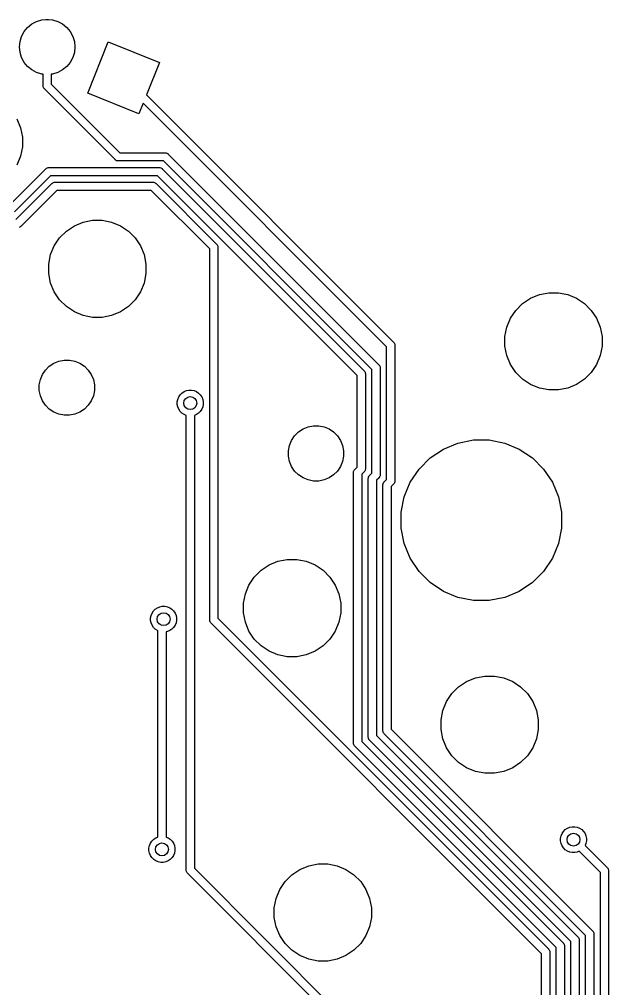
# Model space of a CAD drawing. Extents: x 0.3 to 11, y -13.3 to 4.6.
# Drawn here: x 4.316 to 5.032, y -2.408 to -1.231 of the extents above; entities that cross this region are included whole.
import ezdxf

# ---------------------------------------------------------------- set-up
doc = ezdxf.new("R2010")
doc.units = 0
doc.header["$MEASUREMENT"] = 0
doc.layers.add('BLACK', color=7, linetype='CONTINUOUS')

msp = doc.modelspace()

# ---------------------------------------------------------------- linework, layer by layer
at = {"layer": 'BLACK', "linetype": 'CONTINUOUS'}
for p, q in [((4.33127, -1.23668), (4.33709, -1.23358)), ((4.33709, -1.23358), (4.3434, -1.23166)), ((4.3434, -1.23166), (4.34831, -1.23118)), ((4.34831, -1.23118), (4.3516, -1.23118)), ((4.3516, -1.23118), (4.35652, -1.23166)), ((4.35652, -1.23166), (4.36282, -1.23358)), ((4.36282, -1.23358), (4.36864, -1.23668)), ((4.31889, -1.25178), (4.322, -1.24596)), ((4.322, -1.24596), (4.32618, -1.24087)), ((4.32618, -1.24087), (4.33127, -1.23668)), ((4.36864, -1.23668), (4.37373, -1.24087)), ((4.37373, -1.24087), (4.37792, -1.24596)), ((4.37792, -1.24596), (4.38102, -1.25178)), ((4.31633, -1.26464), (4.31698, -1.25808)), ((4.31698, -1.25808), (4.31889, -1.25178)), ((4.38102, -1.25178), (4.38294, -1.25808)), ((4.38294, -1.25808), (4.38358, -1.26464)), ((4.39911, -1.3206), (4.42418, -1.25854)), ((4.42418, -1.25854), (4.48624, -1.28361)), ((4.31698, -1.2712), (4.31633, -1.26464)), ((4.38358, -1.26464), (4.38294, -1.2712)), ((4.31889, -1.27751), (4.31698, -1.2712)), ((4.322, -1.28333), (4.31889, -1.27751)), ((4.38102, -1.27751), (4.37792, -1.28333)), ((4.38294, -1.2712), (4.38102, -1.27751)), ((4.32618, -1.28842), (4.322, -1.28333)), ((4.33127, -1.2926), (4.32618, -1.28842)), ((4.33709, -1.29571), (4.33127, -1.2926)), ((4.36864, -1.2926), (4.36282, -1.29571)), ((4.37373, -1.28842), (4.36864, -1.2926)), ((4.37792, -1.28333), (4.37373, -1.28842)), ((4.48624, -1.28361), (4.47042, -1.32277)), ((4.3434, -1.29762), (4.33709, -1.29571)), ((4.34496, -1.29778), (4.3434, -1.29762)), ((4.34496, -1.31172), (4.34496, -1.29778)), ((4.35652, -1.29762), (4.35496, -1.29778)), ((4.35496, -1.29778), (4.35496, -1.3099)), ((4.36282, -1.29571), (4.35652, -1.29762)), ((4.34493, -1.31197), (4.34496, -1.31172)), ((4.34496, -1.31221), (4.34493, -1.31197)), ((4.34503, -1.31295), (4.34496, -1.31221)), ((4.34531, -1.31389), (4.34503, -1.31295)), ((4.34578, -1.31476), (4.34531, -1.31389)), ((4.3464, -1.31552), (4.34578, -1.31476)), ((4.34659, -1.31568), (4.3464, -1.31552)), ((4.43239, -1.40147), (4.34659, -1.31568)), ((4.35496, -1.3099), (4.43817, -1.39311)), ((4.46117, -1.34567), (4.39911, -1.3206)), ((4.47042, -1.32277), (4.47487, -1.32723)), ((4.47487, -1.32723), (4.47487, -1.32723)), ((4.47487, -1.32723), (4.77061, -1.62297)), ((4.46635, -1.33285), (4.46117, -1.34567)), ((4.4678, -1.3343), (4.46635, -1.33285)), ((4.76224, -1.62875), (4.4678, -1.3343)), ((4.4678, -1.3343), (4.4678, -1.3343)), ((4.31317, -1.35206), (4.31762, -1.36281)), ((4.31762, -1.36281), (4.31989, -1.37422)), ((4.31989, -1.37422), (4.31989, -1.38585)), ((4.31989, -1.38585), (4.31762, -1.39726)), ((4.31762, -1.39726), (4.31317, -1.40801)), ((4.43817, -1.39311), (4.49306, -1.39311)), ((4.49306, -1.39311), (4.4933, -1.39309)), ((4.4933, -1.39309), (4.49355, -1.39311)), ((4.49355, -1.39311), (4.49428, -1.39318)), ((4.49428, -1.39318), (4.49523, -1.39347)), ((4.49523, -1.39347), (4.49609, -1.39393)), ((4.49609, -1.39393), (4.49686, -1.39456)), ((4.49686, -1.39456), (4.49701, -1.39475)), ((4.49701, -1.39475), (4.75273, -1.65047)), ((4.34849, -1.41243), (4.34925, -1.41181)), ((4.34925, -1.41181), (4.35012, -1.41134)), ((4.35012, -1.41134), (4.35106, -1.41106)), ((4.35106, -1.41106), (4.35204, -1.41096)), ((4.35204, -1.41096), (4.35229, -1.41098)), ((4.35229, -1.41098), (4.48565, -1.41098)), ((4.43254, -1.40166), (4.43239, -1.40147)), ((4.4333, -1.40229), (4.43254, -1.40166)), ((4.43417, -1.40275), (4.4333, -1.40229)), ((4.43512, -1.40304), (4.43417, -1.40275)), ((4.4361, -1.40313), (4.43512, -1.40304)), ((4.43634, -1.40311), (4.4361, -1.40313)), ((4.49123, -1.40311), (4.43634, -1.40311)), ((4.48565, -1.41098), (4.4859, -1.41096)), ((4.4859, -1.41096), (4.48615, -1.41098)), ((4.48615, -1.41098), (4.48688, -1.41106)), ((4.48688, -1.41106), (4.48782, -1.41134)), ((4.48782, -1.41134), (4.48869, -1.41181)), ((4.48869, -1.41181), (4.48945, -1.41243)), ((4.74437, -1.65625), (4.49123, -1.40311)), ((4.30454, -1.45642), (4.34834, -1.41262)), ((4.35412, -1.42098), (4.31032, -1.46478)), ((4.34834, -1.41262), (4.34849, -1.41243)), ((4.48383, -1.42098), (4.35412, -1.42098)), ((4.7265, -1.66365), (4.48383, -1.42098)), ((4.48945, -1.41243), (4.48961, -1.41262)), ((4.48961, -1.41262), (4.73486, -1.65787)), ((4.31194, -1.47429), (4.35574, -1.4305)), ((4.35574, -1.4305), (4.3559, -1.43031)), ((4.3559, -1.43031), (4.35666, -1.42968)), ((4.35666, -1.42968), (4.35753, -1.42922)), ((4.35753, -1.42922), (4.35847, -1.42893)), ((4.35847, -1.42893), (4.3592, -1.42886)), ((4.3592, -1.42886), (4.35945, -1.42883)), ((4.35945, -1.42883), (4.35969, -1.42886)), ((4.35969, -1.42886), (4.47825, -1.42886)), ((4.47825, -1.42886), (4.4785, -1.42883)), ((4.4785, -1.42883), (4.47874, -1.42886)), ((4.47874, -1.42886), (4.47948, -1.42893)), ((4.47948, -1.42893), (4.48042, -1.42922)), ((4.48042, -1.42922), (4.48129, -1.42968)), ((4.48129, -1.42968), (4.48205, -1.43031)), ((4.48205, -1.43031), (4.48221, -1.4305)), ((4.48221, -1.4305), (4.55572, -1.50402)), ((4.36152, -1.43886), (4.31772, -1.48265)), ((4.47642, -1.43886), (4.36152, -1.43886)), ((4.54736, -1.5098), (4.47642, -1.43886)), ((4.31757, -1.48284), (4.31681, -1.48347)), ((4.31772, -1.48265), (4.31757, -1.48284)), ((4.37326, -1.48821), (4.38293, -1.48175)), ((4.38293, -1.48175), (4.39368, -1.4773)), ((4.39368, -1.4773), (4.40509, -1.47503)), ((4.40509, -1.47503), (4.41672, -1.47503)), ((4.41672, -1.47503), (4.42813, -1.4773)), ((4.42813, -1.4773), (4.43888, -1.48175)), ((4.43888, -1.48175), (4.44855, -1.48821)), ((4.31681, -1.48347), (4.31594, -1.48393)), ((4.36503, -1.49644), (4.37326, -1.48821)), ((4.44855, -1.48821), (4.45678, -1.49644)), ((4.35412, -1.51686), (4.35857, -1.50611)), ((4.35857, -1.50611), (4.36503, -1.49644)), ((4.45678, -1.49644), (4.46324, -1.50611)), ((4.46324, -1.50611), (4.46769, -1.51686)), ((4.55572, -1.50402), (4.55591, -1.50417)), ((4.55591, -1.50417), (4.55654, -1.50493)), ((4.55654, -1.50493), (4.557, -1.5058)), ((4.557, -1.5058), (4.55729, -1.50674)), ((4.35185, -1.52826), (4.35412, -1.51686)), ((4.46769, -1.51686), (4.46996, -1.52826)), ((4.54736, -1.96023), (4.54736, -1.5098)), ((4.55729, -1.50674), (4.55739, -1.50772)), ((4.55739, -1.50772), (4.55736, -1.50797)), ((4.55736, -1.50797), (4.55736, -1.95841)), ((4.35185, -1.5399), (4.35185, -1.52826)), ((4.46996, -1.52826), (4.46996, -1.5399)), ((4.35412, -1.55131), (4.35185, -1.5399)), ((4.46996, -1.5399), (4.46769, -1.55131)), ((4.35857, -1.56205), (4.35412, -1.55131)), ((4.46769, -1.55131), (4.46324, -1.56205)), ((4.36503, -1.57173), (4.35857, -1.56205)), ((4.46324, -1.56205), (4.45678, -1.57173)), ((4.9479, -1.56534), (4.95931, -1.56307)), ((4.95931, -1.56307), (4.97095, -1.56307)), ((4.97095, -1.56307), (4.98236, -1.56534)), ((4.37326, -1.57995), (4.36503, -1.57173)), ((4.45678, -1.57173), (4.44855, -1.57995)), ((4.91926, -1.58448), (4.92748, -1.57625)), ((4.92748, -1.57625), (4.93716, -1.56979)), ((4.93716, -1.56979), (4.9479, -1.56534)), ((4.98236, -1.56534), (4.9931, -1.56979)), ((4.9931, -1.56979), (5.00278, -1.57625)), ((5.00278, -1.57625), (5.011, -1.58448)), ((4.38293, -1.58641), (4.37326, -1.57995)), ((4.39368, -1.59087), (4.38293, -1.58641)), ((4.43888, -1.58641), (4.42813, -1.59087)), ((4.44855, -1.57995), (4.43888, -1.58641)), ((4.9128, -1.59415), (4.91926, -1.58448)), ((5.011, -1.58448), (5.01746, -1.59415)), ((4.40509, -1.59314), (4.39368, -1.59087)), ((4.41672, -1.59314), (4.40509, -1.59314)), ((4.42813, -1.59087), (4.41672, -1.59314)), ((4.90834, -1.6049), (4.9128, -1.59415)), ((5.01746, -1.59415), (5.02192, -1.6049)), ((4.90607, -1.61631), (4.90834, -1.6049)), ((5.02192, -1.6049), (5.02419, -1.61631)), ((4.77061, -1.62297), (4.7708, -1.62312)), ((4.7708, -1.62312), (4.77142, -1.62388)), ((4.77142, -1.62388), (4.77189, -1.62475)), ((4.90607, -1.62794), (4.90607, -1.61631)), ((5.02419, -1.61631), (5.02419, -1.62794)), ((4.76224, -1.78974), (4.76224, -1.62875)), ((4.77189, -1.62475), (4.77217, -1.62569)), ((4.77217, -1.62569), (4.77224, -1.62643)), ((4.77224, -1.62643), (4.77227, -1.62667)), ((4.77227, -1.62667), (4.77224, -1.62692)), ((4.77224, -1.62692), (4.77224, -1.79156)), ((4.90834, -1.63935), (4.90607, -1.62794)), ((5.02419, -1.62794), (5.02192, -1.63935)), ((4.35798, -1.64866), (4.36408, -1.64613)), ((4.36408, -1.64613), (4.37055, -1.64484)), ((4.37055, -1.64484), (4.37715, -1.64484)), ((4.37715, -1.64484), (4.38362, -1.64613)), ((4.38362, -1.64613), (4.38972, -1.64866)), ((4.9128, -1.6501), (4.90834, -1.63935)), ((5.02192, -1.63935), (5.01746, -1.6501)), ((4.34416, -1.66247), (4.34783, -1.65699)), ((4.34783, -1.65699), (4.3525, -1.65232)), ((4.3525, -1.65232), (4.35798, -1.64866)), ((4.38972, -1.64866), (4.39521, -1.65232)), ((4.39521, -1.65232), (4.39987, -1.65699)), ((4.39987, -1.65699), (4.40354, -1.66247)), ((4.73486, -1.65787), (4.73505, -1.65803)), ((4.73505, -1.65803), (4.73567, -1.65879)), ((4.73567, -1.65879), (4.73614, -1.65966)), ((4.74437, -1.78234), (4.74437, -1.65625)), ((4.75273, -1.65047), (4.75292, -1.65062)), ((4.75292, -1.65062), (4.75308, -1.65081)), ((4.75308, -1.65081), (4.75308, -1.65081)), ((4.75308, -1.65081), (4.75355, -1.65138)), ((4.75355, -1.65138), (4.75401, -1.65225)), ((4.75401, -1.65225), (4.7543, -1.6532)), ((4.7543, -1.6532), (4.75439, -1.65418)), ((4.75439, -1.65418), (4.75437, -1.65442)), ((4.75437, -1.65442), (4.75437, -1.78416)), ((4.91926, -1.65977), (4.9128, -1.6501)), ((5.01746, -1.6501), (5.011, -1.65977)), ((4.34035, -1.67504), (4.34164, -1.66857)), ((4.34164, -1.66857), (4.34416, -1.66247)), ((4.40354, -1.66247), (4.40606, -1.66857)), ((4.40606, -1.66857), (4.40735, -1.67504)), ((4.7265, -1.77493), (4.7265, -1.66365)), ((4.73614, -1.65966), (4.73642, -1.6606)), ((4.73642, -1.6606), (4.7365, -1.66133)), ((4.7365, -1.66133), (4.73652, -1.66158)), ((4.73652, -1.66158), (4.7365, -1.66183)), ((4.7365, -1.66183), (4.7365, -1.77676)), ((4.92748, -1.668), (4.91926, -1.65977)), ((4.93716, -1.67446), (4.92748, -1.668)), ((5.00278, -1.668), (4.9931, -1.67446)), ((5.011, -1.65977), (5.00278, -1.668)), ((4.34035, -1.68164), (4.34035, -1.67504)), ((4.34164, -1.68811), (4.34035, -1.68164)), ((4.40735, -1.68164), (4.40606, -1.68811)), ((4.40735, -1.67504), (4.40735, -1.68164)), ((4.51628, -1.68318), (4.51915, -1.682)), ((4.51915, -1.682), (4.52219, -1.68139)), ((4.52219, -1.68139), (4.52529, -1.68139)), ((4.52529, -1.68139), (4.52833, -1.682)), ((4.52833, -1.682), (4.5312, -1.68318)), ((4.9479, -1.67891), (4.93716, -1.67446)), ((4.95931, -1.68118), (4.9479, -1.67891)), ((4.97095, -1.68118), (4.95931, -1.68118)), ((4.98236, -1.67891), (4.97095, -1.68118)), ((4.9931, -1.67446), (4.98236, -1.67891)), ((4.34416, -1.69421), (4.34164, -1.68811)), ((4.34783, -1.6997), (4.34416, -1.69421)), ((4.40354, -1.69421), (4.39987, -1.6997)), ((4.40606, -1.68811), (4.40354, -1.69421)), ((4.50799, -1.69559), (4.5086, -1.69254)), ((4.5086, -1.69254), (4.50978, -1.68968)), ((4.50978, -1.68968), (4.51151, -1.6871)), ((4.51151, -1.6871), (4.5137, -1.68491)), ((4.5137, -1.68491), (4.51628, -1.68318)), ((4.5312, -1.68318), (4.53378, -1.68491)), ((4.53378, -1.68491), (4.53597, -1.6871)), ((4.53597, -1.6871), (4.5377, -1.68968)), ((4.5377, -1.68968), (4.53888, -1.69254)), ((4.53888, -1.69254), (4.53949, -1.69559)), ((4.3525, -1.70436), (4.34783, -1.6997)), ((4.35798, -1.70803), (4.3525, -1.70436)), ((4.39521, -1.70436), (4.38972, -1.70803)), ((4.39987, -1.6997), (4.39521, -1.70436)), ((4.50799, -1.69869), (4.50799, -1.69559)), ((4.5086, -1.70173), (4.50799, -1.69869)), ((4.50978, -1.7046), (4.5086, -1.70173)), ((4.51151, -1.70718), (4.50978, -1.7046)), ((4.5377, -1.7046), (4.53597, -1.70718)), ((4.53888, -1.70173), (4.5377, -1.7046)), ((4.53949, -1.69869), (4.53888, -1.70173)), ((4.53949, -1.69559), (4.53949, -1.69869)), ((4.36408, -1.71056), (4.35798, -1.70803)), ((4.37055, -1.71184), (4.36408, -1.71056)), ((4.37715, -1.71184), (4.37055, -1.71184)), ((4.38362, -1.71056), (4.37715, -1.71184)), ((4.38972, -1.70803), (4.38362, -1.71056)), ((4.5137, -1.70937), (4.51151, -1.70718)), ((4.51628, -1.71109), (4.5137, -1.70937)), ((4.51874, -1.71211), (4.51628, -1.71109)), ((4.51874, -1.71965), (4.51874, -1.71211)), ((4.5312, -1.71109), (4.52874, -1.71211)), ((4.52874, -1.71211), (4.52874, -2.26198)), ((4.53378, -1.70937), (4.5312, -1.71109)), ((4.53597, -1.70718), (4.53378, -1.70937)), ((4.51874, -1.71966), (4.51874, -1.71965)), ((4.51874, -2.26381), (4.51874, -1.71966)), ((4.65525, -1.73218), (4.66074, -1.72852)), ((4.66074, -1.72852), (4.66684, -1.72599)), ((4.66684, -1.72599), (4.67331, -1.7247)), ((4.67331, -1.7247), (4.67991, -1.7247)), ((4.67991, -1.7247), (4.68638, -1.72599)), ((4.68638, -1.72599), (4.69248, -1.72852)), ((4.69248, -1.72852), (4.69796, -1.73218)), ((4.64692, -1.74233), (4.65059, -1.73685)), ((4.65059, -1.73685), (4.65525, -1.73218)), ((4.69796, -1.73218), (4.70263, -1.73685)), ((4.70263, -1.73685), (4.7063, -1.74233)), ((4.64311, -1.7549), (4.6444, -1.74843)), ((4.6444, -1.74843), (4.64692, -1.74233)), ((4.7063, -1.74233), (4.70882, -1.74843)), ((4.70882, -1.74843), (4.71011, -1.7549)), ((4.81526, -1.76363), (4.83122, -1.75297)), ((4.83122, -1.75297), (4.84896, -1.74562)), ((4.84896, -1.74562), (4.86778, -1.74188)), ((4.86778, -1.74188), (4.88697, -1.74188)), ((4.88697, -1.74188), (4.9058, -1.74562)), ((4.9058, -1.74562), (4.92353, -1.75297)), ((4.92353, -1.75297), (4.93949, -1.76363)), ((4.64311, -1.7615), (4.64311, -1.7549)), ((4.6444, -1.76797), (4.64311, -1.7615)), ((4.71011, -1.7615), (4.70882, -1.76797)), ((4.71011, -1.7549), (4.71011, -1.7615)), ((4.80169, -1.7772), (4.81526, -1.76363)), ((4.93949, -1.76363), (4.95307, -1.7772)), ((4.64692, -1.77407), (4.6444, -1.76797)), ((4.65059, -1.77956), (4.64692, -1.77407)), ((4.7063, -1.77407), (4.70263, -1.77956)), ((4.70882, -1.76797), (4.7063, -1.77407)), ((4.7238, -1.77762), (4.7265, -1.77493)), ((4.7365, -1.77676), (4.73652, -1.777)), ((4.73652, -1.777), (4.7365, -1.77725)), ((4.65525, -1.78422), (4.65059, -1.77956)), ((4.66074, -1.78789), (4.65525, -1.78422)), ((4.66684, -1.79042), (4.66074, -1.78789)), ((4.69248, -1.78789), (4.68638, -1.79042)), ((4.69796, -1.78422), (4.69248, -1.78789)), ((4.70263, -1.77956), (4.69796, -1.78422)), ((4.72214, -1.78133), (4.72224, -1.78035)), ((4.72217, -1.78158), (4.72214, -1.78133)), ((4.72217, -2.10976), (4.72217, -1.78158)), ((4.72224, -1.78035), (4.72252, -1.77941)), ((4.72252, -1.77941), (4.72299, -1.77854)), ((4.72299, -1.77854), (4.72346, -1.77797)), ((4.72346, -1.77797), (4.72361, -1.77778)), ((4.72361, -1.77778), (4.7238, -1.77762)), ((4.73486, -1.78071), (4.73217, -1.7834)), ((4.73217, -1.7834), (4.73217, -2.10793)), ((4.73505, -1.78056), (4.73486, -1.78071)), ((4.73567, -1.77979), (4.73505, -1.78056)), ((4.73614, -1.77893), (4.73567, -1.77979)), ((4.73642, -1.77798), (4.73614, -1.77893)), ((4.7365, -1.77725), (4.73642, -1.77798)), ((4.7365, -1.77725), (4.7365, -1.77725)), ((4.74002, -1.78874), (4.74011, -1.78776)), ((4.74004, -1.78898), (4.74002, -1.78874)), ((4.74011, -1.78776), (4.7404, -1.78681)), ((4.7404, -1.78681), (4.74086, -1.78595)), ((4.74086, -1.78595), (4.74133, -1.78538)), ((4.74133, -1.78538), (4.74149, -1.78518)), ((4.74149, -1.78518), (4.74168, -1.78503)), ((4.74168, -1.78503), (4.74437, -1.78234)), ((4.75273, -1.78812), (4.75004, -1.79081)), ((4.75292, -1.78796), (4.75273, -1.78812)), ((4.75309, -1.78776), (4.75292, -1.78796)), ((4.75355, -1.7872), (4.75309, -1.78776)), ((4.75375, -1.78681), (4.75355, -1.7872)), ((4.75377, -1.78679), (4.75375, -1.78681)), ((4.75401, -1.78633), (4.75377, -1.78679)), ((4.7543, -1.78539), (4.75401, -1.78633)), ((4.75439, -1.78441), (4.7543, -1.78539)), ((4.75437, -1.78416), (4.75439, -1.78441)), ((4.79103, -1.79316), (4.80169, -1.7772)), ((4.95307, -1.7772), (4.96373, -1.79316)), ((4.67331, -1.7917), (4.66684, -1.79042)), ((4.67991, -1.7917), (4.67331, -1.7917)), ((4.68638, -1.79042), (4.67991, -1.7917)), ((4.74004, -2.10236), (4.74004, -1.78898)), ((4.75004, -1.79081), (4.75004, -2.10053)), ((4.75789, -1.79614), (4.75799, -1.79516)), ((4.75791, -1.79639), (4.75789, -1.79614)), ((4.75791, -2.09495), (4.75791, -1.79639)), ((4.75799, -1.79516), (4.75827, -1.79422)), ((4.75827, -1.79422), (4.75874, -1.79335)), ((4.75874, -1.79335), (4.75892, -1.79313)), ((4.75892, -1.79313), (4.75936, -1.79259)), ((4.75936, -1.79259), (4.75955, -1.79243)), ((4.75955, -1.79243), (4.76224, -1.78974)), ((4.77061, -1.79552), (4.76791, -1.79821)), ((4.76791, -1.79821), (4.76791, -2.09313)), ((4.7708, -1.79536), (4.77061, -1.79552)), ((4.77142, -1.7946), (4.7708, -1.79536)), ((4.77189, -1.79373), (4.77142, -1.7946)), ((4.77217, -1.79279), (4.77189, -1.79373)), ((4.77224, -1.79206), (4.77217, -1.79279)), ((4.77224, -1.79156), (4.77227, -1.79181)), ((4.77227, -1.79181), (4.77224, -1.79206)), ((4.77224, -1.79206), (4.77224, -1.79206)), ((4.78368, -1.8109), (4.79103, -1.79316)), ((4.96373, -1.79316), (4.97107, -1.8109)), ((4.77994, -1.82972), (4.78368, -1.8109)), ((4.97107, -1.8109), (4.97482, -1.82972)), ((4.77994, -1.84892), (4.77994, -1.82972)), ((4.97482, -1.82972), (4.97482, -1.84892)), ((4.78368, -1.86774), (4.77994, -1.84892)), ((4.97482, -1.84892), (4.97107, -1.86774)), ((4.79103, -1.88547), (4.78368, -1.86774)), ((4.97107, -1.86774), (4.96373, -1.88547)), ((4.6098, -1.90012), (4.61947, -1.89366)), ((4.61947, -1.89366), (4.63022, -1.88921)), ((4.63022, -1.88921), (4.64163, -1.88694)), ((4.64163, -1.88694), (4.65326, -1.88694)), ((4.65326, -1.88694), (4.66467, -1.88921)), ((4.66467, -1.88921), (4.67542, -1.89366)), ((4.67542, -1.89366), (4.68509, -1.90012)), ((4.80169, -1.90143), (4.79103, -1.88547)), ((4.96373, -1.88547), (4.95307, -1.90143)), ((4.60158, -1.90835), (4.6098, -1.90012)), ((4.68509, -1.90012), (4.69332, -1.90835)), ((4.81526, -1.91501), (4.80169, -1.90143)), ((4.95307, -1.90143), (4.93949, -1.91501)), ((4.59066, -1.92877), (4.59511, -1.91802)), ((4.59511, -1.91802), (4.60158, -1.90835)), ((4.69332, -1.90835), (4.69978, -1.91802)), ((4.69978, -1.91802), (4.70423, -1.92877)), ((4.83122, -1.92567), (4.81526, -1.91501)), ((4.93949, -1.91501), (4.92353, -1.92567)), ((4.58839, -1.94018), (4.59066, -1.92877)), ((4.70423, -1.92877), (4.7065, -1.94018)), ((4.84896, -1.93302), (4.83122, -1.92567)), ((4.92353, -1.92567), (4.9058, -1.93302)), ((4.58839, -1.95181), (4.58839, -1.94018)), ((4.7065, -1.94018), (4.7065, -1.95181)), ((4.86778, -1.93676), (4.84896, -1.93302)), ((4.88697, -1.93676), (4.86778, -1.93676)), ((4.9058, -1.93302), (4.88697, -1.93676)), ((4.4762, -1.95486), (4.47738, -1.95199)), ((4.47738, -1.95199), (4.47911, -1.94941)), ((4.47911, -1.94941), (4.4813, -1.94722)), ((4.4813, -1.94722), (4.48388, -1.94549)), ((4.48388, -1.94549), (4.48675, -1.94431)), ((4.48675, -1.94431), (4.48979, -1.9437)), ((4.48979, -1.9437), (4.49289, -1.9437)), ((4.49289, -1.9437), (4.49593, -1.94431)), ((4.49593, -1.94431), (4.4988, -1.94549)), ((4.4988, -1.94549), (4.50138, -1.94722)), ((4.50138, -1.94722), (4.50357, -1.94941)), ((4.50357, -1.94941), (4.50529, -1.95199)), ((4.50529, -1.95199), (4.50648, -1.95486)), ((4.59066, -1.96322), (4.58839, -1.95181)), ((4.7065, -1.95181), (4.70423, -1.96322)), ((4.47559, -1.9579), (4.4762, -1.95486)), ((4.47559, -1.961), (4.47559, -1.9579)), ((4.4762, -1.96404), (4.47559, -1.961)), ((4.47738, -1.96691), (4.4762, -1.96404)), ((4.50648, -1.96404), (4.50529, -1.96691)), ((4.50648, -1.95486), (4.50709, -1.9579)), ((4.50709, -1.961), (4.50648, -1.96404)), ((4.50709, -1.9579), (4.50709, -1.961)), ((4.54734, -1.96048), (4.54736, -1.96023)), ((4.54741, -1.96117), (4.54734, -1.96048)), ((4.54743, -1.96146), (4.54741, -1.96117)), ((4.54772, -1.9624), (4.54743, -1.96146)), ((4.54818, -1.96327), (4.54772, -1.9624)), ((4.54881, -1.96403), (4.54818, -1.96327)), ((4.549, -1.96419), (4.54881, -1.96403)), ((4.95051, -2.3657), (4.549, -1.96419)), ((4.55736, -1.95841), (4.95887, -2.35992)), ((4.59511, -1.97396), (4.59066, -1.96322)), ((4.70423, -1.96322), (4.69978, -1.97396)), ((4.47911, -1.96949), (4.47738, -1.96691)), ((4.4813, -1.97168), (4.47911, -1.96949)), ((4.48388, -1.9734), (4.4813, -1.97168)), ((4.48437, -1.97361), (4.48388, -1.9734)), ((4.48437, -2.224), (4.48437, -1.97361)), ((4.49593, -1.97459), (4.49437, -1.9749)), ((4.49437, -1.9749), (4.49437, -2.224)), ((4.4988, -1.9734), (4.49593, -1.97459)), ((4.50138, -1.97168), (4.4988, -1.9734)), ((4.50357, -1.96949), (4.50138, -1.97168)), ((4.50529, -1.96691), (4.50357, -1.96949)), ((4.60158, -1.98364), (4.59511, -1.97396)), ((4.69978, -1.97396), (4.69332, -1.98364)), ((4.6098, -1.99186), (4.60158, -1.98364)), ((4.69332, -1.98364), (4.68509, -1.99186)), ((4.61947, -1.99833), (4.6098, -1.99186)), ((4.63022, -2.00278), (4.61947, -1.99833)), ((4.67542, -1.99833), (4.66467, -2.00278)), ((4.68509, -1.99186), (4.67542, -1.99833)), ((4.64163, -2.00505), (4.63022, -2.00278)), ((4.65326, -2.00505), (4.64163, -2.00505)), ((4.66467, -2.00278), (4.65326, -2.00505)), ((4.84984, -2.04169), (4.85951, -2.03522)), ((4.85951, -2.03522), (4.87026, -2.03077)), ((4.87026, -2.03077), (4.88167, -2.0285)), ((4.88167, -2.0285), (4.8933, -2.0285)), ((4.8933, -2.0285), (4.90471, -2.03077)), ((4.90471, -2.03077), (4.91546, -2.03522)), ((4.91546, -2.03522), (4.92513, -2.04169)), ((4.84161, -2.04991), (4.84984, -2.04169)), ((4.92513, -2.04169), (4.93335, -2.04991)), ((4.83515, -2.05959), (4.84161, -2.04991)), ((4.93335, -2.04991), (4.93982, -2.05959)), ((4.82843, -2.08174), (4.8307, -2.07033)), ((4.8307, -2.07033), (4.83515, -2.05959)), ((4.93982, -2.05959), (4.94427, -2.07033)), ((4.94427, -2.07033), (4.94654, -2.08174)), ((4.82843, -2.09337), (4.82843, -2.08174)), ((4.94654, -2.08174), (4.94654, -2.09337)), ((4.76791, -2.09313), (5.01249, -2.3377)), ((4.8307, -2.10478), (4.82843, -2.09337)), ((4.94654, -2.09337), (4.94427, -2.10478)), ((4.74002, -2.1026), (4.74004, -2.10236)), ((4.74004, -2.10285), (4.74002, -2.1026)), ((4.74011, -2.10358), (4.74004, -2.10285)), ((4.7404, -2.10452), (4.74011, -2.10358)), ((4.74086, -2.10539), (4.7404, -2.10452)), ((4.74149, -2.10615), (4.74086, -2.10539)), ((4.74168, -2.10631), (4.74149, -2.10615)), ((4.98626, -2.35089), (4.74168, -2.10631)), ((4.75004, -2.10053), (4.99462, -2.34511)), ((4.75789, -2.0952), (4.75791, -2.09495)), ((4.75791, -2.09544), (4.75789, -2.0952)), ((4.75799, -2.09618), (4.75791, -2.09544)), ((4.75827, -2.09712), (4.75799, -2.09618)), ((4.75874, -2.09799), (4.75827, -2.09712)), ((4.75936, -2.09875), (4.75874, -2.09799)), ((4.75955, -2.09891), (4.75936, -2.09875)), ((5.00413, -2.34348), (4.75955, -2.09891)), ((4.83515, -2.11553), (4.8307, -2.10478)), ((4.94427, -2.10478), (4.93982, -2.11553)), ((4.72214, -2.11001), (4.72217, -2.10976)), ((4.72217, -2.11025), (4.72214, -2.11001)), ((4.72224, -2.11099), (4.72217, -2.11025)), ((4.72252, -2.11193), (4.72224, -2.11099)), ((4.72299, -2.1128), (4.72252, -2.11193)), ((4.72361, -2.11356), (4.72299, -2.1128)), ((4.7238, -2.11371), (4.72361, -2.11356)), ((4.96838, -2.35829), (4.7238, -2.11371)), ((4.73217, -2.10793), (4.97674, -2.35251)), ((4.84161, -2.1252), (4.83515, -2.11553)), ((4.93982, -2.11553), (4.93335, -2.1252)), ((4.84984, -2.13343), (4.84161, -2.1252)), ((4.93335, -2.1252), (4.92513, -2.13343)), ((4.85951, -2.13989), (4.84984, -2.13343)), ((4.87026, -2.14434), (4.85951, -2.13989)), ((4.91546, -2.13989), (4.90471, -2.14434)), ((4.92513, -2.13343), (4.91546, -2.13989)), ((4.88167, -2.14661), (4.87026, -2.14434)), ((4.8933, -2.14661), (4.88167, -2.14661)), ((4.90471, -2.14434), (4.8933, -2.14661)), ((4.98191, -2.21321), (4.98478, -2.21202)), ((4.98478, -2.21202), (4.98782, -2.21142)), ((4.98782, -2.21142), (4.99092, -2.21142)), ((4.99092, -2.21142), (4.99396, -2.21202)), ((4.99396, -2.21202), (4.99683, -2.21321)), ((4.48191, -2.22502), (4.48437, -2.224)), ((4.49437, -2.224), (4.49683, -2.22502)), ((4.97362, -2.22561), (4.97423, -2.22257)), ((4.97423, -2.22257), (4.97541, -2.21971)), ((4.97541, -2.21971), (4.97714, -2.21713)), ((4.97714, -2.21713), (4.97933, -2.21493)), ((4.97933, -2.21493), (4.98191, -2.21321)), ((4.99683, -2.21321), (4.99941, -2.21493)), ((4.99941, -2.21493), (5.0016, -2.21713)), ((5.0016, -2.21713), (5.00333, -2.21971)), ((5.00333, -2.21971), (5.00451, -2.22257)), ((5.00451, -2.22257), (5.00512, -2.22561)), ((4.47362, -2.23743), (4.47423, -2.23438)), ((4.47423, -2.23438), (4.47541, -2.23152)), ((4.47541, -2.23152), (4.47714, -2.22894)), ((4.47714, -2.22894), (4.47933, -2.22674)), ((4.47933, -2.22674), (4.48191, -2.22502)), ((4.49683, -2.22502), (4.49941, -2.22674)), ((4.49941, -2.22674), (4.5016, -2.22894)), ((4.5016, -2.22894), (4.50333, -2.23152)), ((4.50333, -2.23152), (4.50451, -2.23438)), ((4.50451, -2.23438), (4.50512, -2.23743)), ((4.97362, -2.22872), (4.97362, -2.22561)), ((4.97423, -2.23176), (4.97362, -2.22872)), ((4.97541, -2.23462), (4.97423, -2.23176)), ((4.97714, -2.2372), (4.97541, -2.23462)), ((5.00451, -2.23176), (5.00349, -2.23422)), ((5.00349, -2.23422), (5.00883, -2.23955)), ((5.00512, -2.22872), (5.00451, -2.23176)), ((5.00512, -2.22561), (5.00512, -2.22872)), ((4.47362, -2.24053), (4.47362, -2.23743)), ((4.47423, -2.24357), (4.47362, -2.24053)), ((4.47541, -2.24644), (4.47423, -2.24357)), ((4.47714, -2.24902), (4.47541, -2.24644)), ((4.50333, -2.24644), (4.5016, -2.24902)), ((4.50451, -2.24357), (4.50333, -2.24644)), ((4.50512, -2.24053), (4.50451, -2.24357)), ((4.50512, -2.23743), (4.50512, -2.24053)), ((4.97933, -2.2394), (4.97714, -2.2372)), ((4.98191, -2.24112), (4.97933, -2.2394)), ((4.98478, -2.24231), (4.98191, -2.24112)), ((4.98782, -2.24291), (4.98478, -2.24231)), ((4.99092, -2.24291), (4.98782, -2.24291)), ((4.99396, -2.24231), (4.99092, -2.24291)), ((4.99642, -2.24129), (4.99396, -2.24231)), ((5.00176, -2.24662), (4.99642, -2.24129)), ((5.02201, -2.26687), (5.00176, -2.24662)), ((5.00883, -2.23955), (5.03037, -2.26109)), ((4.47933, -2.25121), (4.47714, -2.24902)), ((4.48191, -2.25293), (4.47933, -2.25121)), ((4.48478, -2.25412), (4.48191, -2.25293)), ((4.48782, -2.25472), (4.48478, -2.25412)), ((4.49092, -2.25472), (4.48782, -2.25472)), ((4.49396, -2.25412), (4.49092, -2.25472)), ((4.49683, -2.25293), (4.49396, -2.25412)), ((4.49941, -2.25121), (4.49683, -2.25293)), ((4.5016, -2.24902), (4.49941, -2.25121)), ((4.65694, -2.26335), (4.66769, -2.2589)), ((4.66769, -2.2589), (4.6791, -2.25663)), ((4.6791, -2.25663), (4.69073, -2.25663)), ((4.69073, -2.25663), (4.70214, -2.2589)), ((4.70214, -2.2589), (4.71289, -2.26335)), ((4.51872, -2.26405), (4.51874, -2.26381)), ((4.51874, -2.2643), (4.51872, -2.26405)), ((4.51881, -2.26503), (4.51874, -2.2643)), ((4.5191, -2.26598), (4.51881, -2.26503)), ((4.51956, -2.26685), (4.5191, -2.26598)), ((4.52019, -2.26761), (4.51956, -2.26685)), ((4.52038, -2.26776), (4.52019, -2.26761)), ((4.85744, -2.60482), (4.52038, -2.26776)), ((4.52874, -2.26198), (4.8658, -2.59904)), ((4.63904, -2.27804), (4.64727, -2.26982)), ((4.64727, -2.26982), (4.65694, -2.26335)), ((4.71289, -2.26335), (4.72256, -2.26982)), ((4.72256, -2.26982), (4.73078, -2.27804)), ((5.02201, -2.56251), (5.02201, -2.26687)), ((5.03037, -2.26109), (5.03056, -2.26125)), ((5.03056, -2.26125), (5.03118, -2.26201)), ((5.03118, -2.26201), (5.03137, -2.26237)), ((5.03137, -2.26237), (5.03165, -2.26288)), ((5.03165, -2.26288), (5.03193, -2.26382)), ((5.03193, -2.26382), (5.03203, -2.2648)), ((5.03203, -2.2648), (5.03201, -2.26505)), ((5.03201, -2.26505), (5.03201, -2.56433)), ((4.63258, -2.28771), (4.63904, -2.27804)), ((4.73078, -2.27804), (4.73725, -2.28771)), ((4.62813, -2.29846), (4.63258, -2.28771)), ((4.73725, -2.28771), (4.7417, -2.29846)), ((4.62586, -2.30987), (4.62813, -2.29846)), ((4.7417, -2.29846), (4.74397, -2.30987)), ((4.62586, -2.3215), (4.62586, -2.30987)), ((4.74397, -2.30987), (4.74397, -2.3215)), ((4.62813, -2.33291), (4.62586, -2.3215)), ((4.74397, -2.3215), (4.7417, -2.33291)), ((4.63258, -2.34366), (4.62813, -2.33291)), ((4.7417, -2.33291), (4.73725, -2.34366)), ((5.01249, -2.3377), (5.01268, -2.33786)), ((5.01268, -2.33786), (5.01284, -2.33805)), ((5.01284, -2.33805), (5.01284, -2.33805)), ((5.01284, -2.33805), (5.01331, -2.33862)), ((5.01331, -2.33862), (5.01377, -2.33949)), ((5.01377, -2.33949), (5.01406, -2.34043)), ((5.01406, -2.34043), (5.01415, -2.34141)), ((5.01415, -2.34141), (5.01413, -2.34166)), ((5.01413, -2.34166), (5.01413, -2.55693)), ((4.63904, -2.35333), (4.63258, -2.34366)), ((4.64727, -2.36156), (4.63904, -2.35333)), ((4.73078, -2.35333), (4.72256, -2.36156)), ((4.73725, -2.34366), (4.73078, -2.35333)), ((4.97674, -2.35251), (4.97693, -2.35267)), ((4.97693, -2.35267), (4.97709, -2.35286)), ((4.97709, -2.35286), (4.97709, -2.35286)), ((4.97709, -2.35286), (4.97756, -2.35343)), ((4.97756, -2.35343), (4.97802, -2.3543)), ((4.98626, -2.5477), (4.98626, -2.35089)), ((4.99462, -2.34511), (4.99481, -2.34527)), ((4.99481, -2.34527), (4.99508, -2.34559)), ((4.99508, -2.34559), (4.99543, -2.34603)), ((4.99543, -2.34603), (4.9959, -2.3469)), ((4.9959, -2.3469), (4.99618, -2.34784)), ((4.99618, -2.34784), (4.99628, -2.34882)), ((4.99628, -2.34882), (4.99626, -2.34906)), ((4.99626, -2.34906), (4.99626, -2.54952)), ((5.00413, -2.5551), (5.00413, -2.34348)), ((4.65694, -2.36802), (4.64727, -2.36156)), ((4.72256, -2.36156), (4.71289, -2.36802)), ((4.95887, -2.35992), (4.95906, -2.36007)), ((4.95906, -2.36007), (4.95968, -2.36083)), ((4.95968, -2.36083), (4.96015, -2.3617)), ((4.96015, -2.3617), (4.96043, -2.36265)), ((4.96043, -2.36265), (4.96053, -2.36363)), ((4.96053, -2.36363), (4.96051, -2.36387)), ((4.96051, -2.36387), (4.96051, -2.53472)), ((4.96838, -2.5403), (4.96838, -2.35829)), ((4.97802, -2.3543), (4.97831, -2.35524)), ((4.97831, -2.35524), (4.97841, -2.35622)), ((4.97841, -2.35622), (4.97838, -2.35647)), ((4.97838, -2.35647), (4.97838, -2.54212)), ((4.66769, -2.37247), (4.65694, -2.36802)), ((4.6791, -2.37474), (4.66769, -2.37247)), ((4.69073, -2.37474), (4.6791, -2.37474)), ((4.70214, -2.37247), (4.69073, -2.37474)), ((4.71289, -2.36802), (4.70214, -2.37247)), ((4.95051, -2.53289), (4.95051, -2.3657))]:
    msp.add_line(p, q, dxfattribs=at)
at = {"layer": 'BLACK'}
for centre in [(4.52374, -1.69714), (4.49134, -1.95945), (4.98937, -2.22717), (4.48937, -2.23898)]:
    msp.add_circle(centre, 0.00787, dxfattribs=at)

doc.saveas('drawing.dxf')
